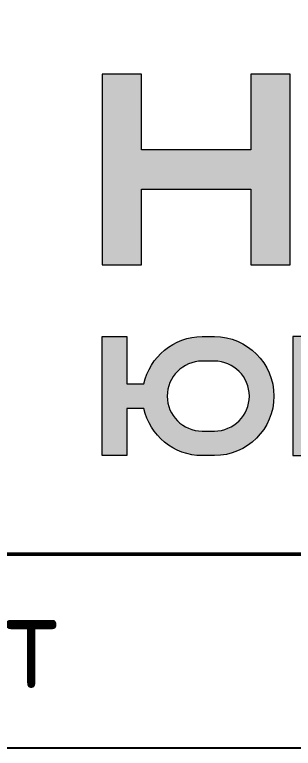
# Model space of a CAD drawing. Header units: millimetres. Extents: x -1036 to 2871, y -90 to 586.
# Drawn here: x -246.13 to -238.95, y 0 to 18.9 of the extents above; entities that cross this region are included whole.
import ezdxf

# ---------------------------------------------------------------- set-up
doc = ezdxf.new("R2010")
doc.units = ezdxf.units.MM
doc.styles.add('Gost_type_A', font='GOST_0.TTF')

# ---------------------------------------------------------------- blocks, each defined once
blk = doc.blocks.new('Формат_А4')
blk.add_lwpolyline([(0, 297), (0, 0), (-210, 0), (-210, 297)], close=True)
at = {"lineweight": 50}
blk.add_lwpolyline([(-190, 292), (-5, 292), (-5, 5), (-190, 5)], close=True, dxfattribs=at)
blk = doc.blocks.new('*U20')
at = {"lineweight": 0, "true_color": 0x141414}
h = blk.add_hatch(color=250, dxfattribs=at)
h.dxf.hatch_style = 1
h.paths.add_polyline_path([(0.966, 4.863), (-0.046, 4.863), (-0.046, 2.914), (-2.865, 2.914), (-2.865, 4.863), (-3.876, 4.863), (-3.876, -0.046), (-2.865, -0.046), (-2.865, 1.903), (-0.046, 1.903), (-0.046, -0.046), (0.966, -0.046)])
h = blk.add_hatch(color=250, dxfattribs=at)
h.dxf.hatch_style = 1
edge = h.paths.add_edge_path(flags=16)
edge.add_spline(control_points=[(-1.301, -2.526), (-1.301, -2.526), (-0.988, -2.526), (-0.988, -2.526), (-0.491, -2.526), (-0.087, -2.93), (-0.087, -3.427), (-0.087, -3.923), (-0.492, -4.328), (-0.988, -4.328), (-0.988, -4.328), (-1.301, -4.328), (-1.301, -4.328), (-1.798, -4.328), (-2.202, -3.923), (-2.202, -3.427), (-2.202, -2.93), (-1.797, -2.526), (-1.301, -2.526)], knot_values=[0, 0, 0, 0, 1, 1, 1, 2, 2, 2, 3, 3, 3, 4, 4, 4, 5, 5, 5, 6, 6, 6, 6], degree=3, periodic=0)
edge = h.paths.add_edge_path()
edge.add_spline(control_points=[(-3.245, -3.743), (-3.245, -3.743), (-2.801, -3.743), (-2.801, -3.743), (-2.655, -4.437), (-2.038, -4.96), (-1.301, -4.96), (-1.301, -4.96), (-0.988, -4.96), (-0.988, -4.96), (-0.143, -4.96), (0.545, -4.272), (0.545, -3.427), (0.545, -2.582), (-0.143, -1.894), (-0.988, -1.894), (-0.988, -1.894), (-1.301, -1.894), (-1.301, -1.894), (-2.038, -1.894), (-2.655, -2.416), (-2.801, -3.111), (-2.801, -3.111), (-3.245, -3.111), (-3.245, -3.111), (-3.245, -3.111), (-3.245, -1.894), (-3.245, -1.894), (-3.245, -1.894), (-3.876, -1.894), (-3.876, -1.894), (-3.876, -1.894), (-3.876, -4.96), (-3.876, -4.96), (-3.876, -4.96), (-3.245, -4.96), (-3.245, -4.96), (-3.245, -4.96), (-3.245, -3.743), (-3.245, -3.743)], knot_values=[0, 0, 0, 0, 1, 1, 1, 2, 2, 2, 3, 3, 3, 4, 4, 4, 5, 5, 5, 6, 6, 6, 7, 7, 7, 8, 8, 8, 9, 9, 9, 10, 10, 10, 11, 11, 11, 12, 12, 12, 13, 13, 13, 13], degree=3, periodic=0)
h = blk.add_hatch(color=250, dxfattribs=at)
h.dxf.hatch_style = 1
h.paths.add_polyline_path([(4.056, -1.894), (3.425, -1.894), (3.425, -3.111), (1.664, -3.111), (1.664, -1.894), (1.032, -1.894), (1.032, -4.96), (1.664, -4.96), (1.664, -3.743), (3.425, -3.743), (3.425, -4.96), (4.056, -4.96)])
at = {"color": 250, "lineweight": 0, "true_color": 0x141414}
for points in [[(0.966, -0.046), (0.966, 4.863), (-0.046, 4.863), (-0.046, 2.914), (-2.865, 2.914), (-2.865, 4.863), (-3.876, 4.863), (-3.876, -0.046), (-2.865, -0.046), (-2.865, 1.903), (-0.046, 1.903), (-0.046, -0.046), (0.966, -0.046)], [(1.664, -1.894), (1.032, -1.894), (1.032, -4.96), (1.664, -4.96), (1.664, -3.743), (3.425, -3.743), (3.425, -4.96), (4.056, -4.96), (4.056, -1.894), (3.425, -1.894), (3.425, -3.111), (1.664, -3.111), (1.664, -1.894)]]:
    blk.add_lwpolyline(points, dxfattribs=at)
for points, knots in [([(-3.245, -3.743), (-3.245, -3.743), (-2.801, -3.743), (-2.801, -3.743), (-2.655, -4.437), (-2.038, -4.96), (-1.301, -4.96), (-1.301, -4.96), (-0.988, -4.96), (-0.988, -4.96), (-0.143, -4.96), (0.545, -4.272), (0.545, -3.427), (0.545, -2.582), (-0.143, -1.894), (-0.988, -1.894), (-0.988, -1.894), (-1.301, -1.894), (-1.301, -1.894), (-2.038, -1.894), (-2.655, -2.416), (-2.801, -3.111), (-2.801, -3.111), (-3.245, -3.111), (-3.245, -3.111), (-3.245, -3.111), (-3.245, -1.894), (-3.245, -1.894), (-3.245, -1.894), (-3.876, -1.894), (-3.876, -1.894), (-3.876, -1.894), (-3.876, -4.96), (-3.876, -4.96), (-3.876, -4.96), (-3.245, -4.96), (-3.245, -4.96), (-3.245, -4.96), (-3.245, -3.743), (-3.245, -3.743)], [0, 0, 0, 0, 1, 1, 1, 2, 2, 2, 3, 3, 3, 4, 4, 4, 5, 5, 5, 6, 6, 6, 7, 7, 7, 8, 8, 8, 9, 9, 9, 10, 10, 10, 11, 11, 11, 12, 12, 12, 13, 13, 13, 13]), ([(-1.301, -2.526), (-1.301, -2.526), (-0.988, -2.526), (-0.988, -2.526), (-0.491, -2.526), (-0.087, -2.93), (-0.087, -3.427), (-0.087, -3.923), (-0.492, -4.328), (-0.988, -4.328), (-0.988, -4.328), (-1.301, -4.328), (-1.301, -4.328), (-1.798, -4.328), (-2.202, -3.923), (-2.202, -3.427), (-2.202, -2.93), (-1.797, -2.526), (-1.301, -2.526)], [0, 0, 0, 0, 1, 1, 1, 2, 2, 2, 3, 3, 3, 4, 4, 4, 5, 5, 5, 6, 6, 6, 6])]:
    blk.add_open_spline(points, degree=3, knots=knots, dxfattribs=at)
blk = doc.blocks.new('Штамп большой нижний текстовый')
at = {"lineweight": 50}
blk.add_lwpolyline([(-50, 15), (0, 15), (0, 0), (-50, 0)], close=True, dxfattribs=at)
blk.add_blockref('*U20', (-25, 7.5))
at = {"insert": (-30, -2.535), "char_height": 2.5, "width": 13.12023, "attachment_point": 6, "style": 'Gost_type_A'}
blk.add_mtext('Формат', dxfattribs=at)

msp = doc.modelspace()

# ---------------------------------------------------------------- block references
at = {"color": 1}
for name, p in [('Формат_А4', (-210, 0)), ('Штамп большой нижний текстовый', (-215, 5))]:
    msp.add_blockref(name, p, dxfattribs=at)

doc.saveas('drawing.dxf')
